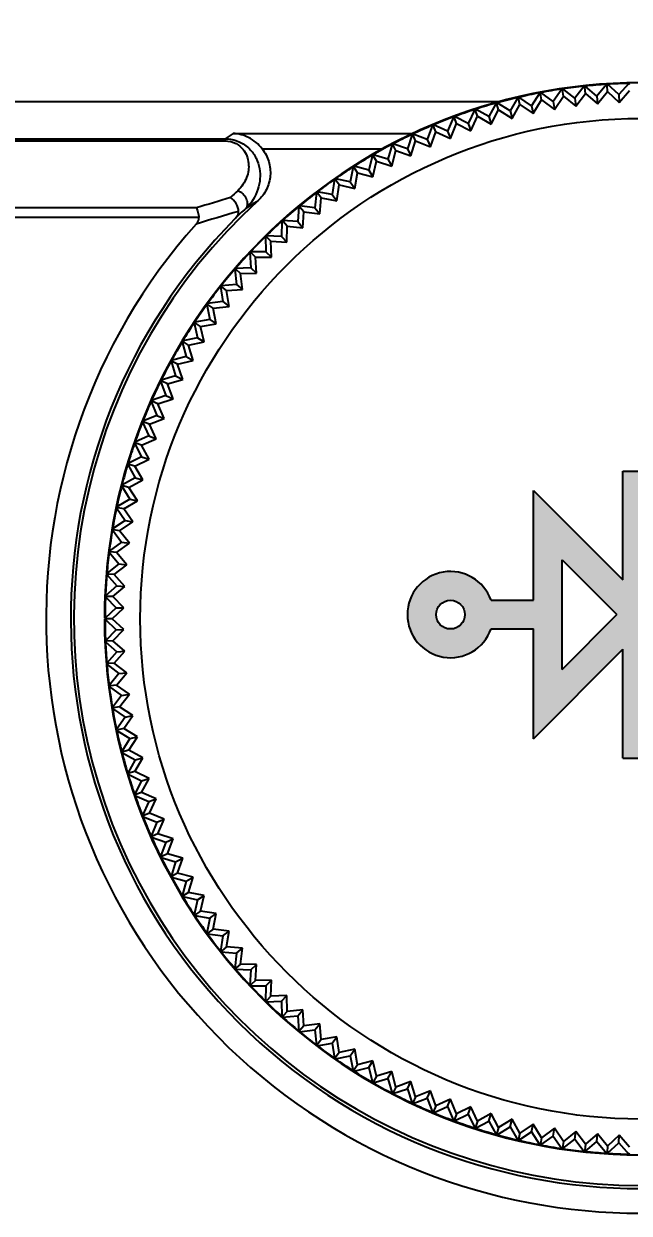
# Model space of a CAD drawing. Header units: millimetres. Extents: x 509 to 5579, y -1329 to 587.
# Drawn here: x 1499.63 to 1515.43, y -876.42 to -845.36 of the extents above; entities that cross this region are included whole.
import ezdxf

# ---------------------------------------------------------------- set-up
doc = ezdxf.new("R2010")
doc.units = ezdxf.units.MM
doc.header["$PDMODE"] = 3
doc.header["$PDSIZE"] = 1
doc.layers.get('0').update_dxf_attribs({"linetype": 'CONTINUOUS'})
doc.layers.get('Defpoints').update_dxf_attribs({"linetype": 'CONTINUOUS'})
doc.layers.add('Dim', color=1, linetype='CONTINUOUS')
doc.styles.add('OMI-1', font='arial.ttf', dxfattribs={"oblique": 1})
doc.dimstyles.new('1', dxfattribs={"dimtxt": 4, "dimasz": 2.5, "dimexe": 0.8, "dimexo": 0.3, "dimgap": 0.5, "dimtad": 1, "dimtoh": 1, "dimdec": 1, "dimzin": 0, "dimdsep": 46, "dimtxsty": 'OMI-1', "dimcen": 0, "dimclrd": 256, "dimclre": 256, "dimclrt": 256, "dimadec": 0, "dimazin": 0, "dimtfac": 0.8, "dimtdec": 1, "dimtix": 1, "dimtmove": 0, "dimatfit": 3, "dimfxl": 1, "dimtolj": 1, "dimtzin": 0, "dimarcsym": 0})

# ---------------------------------------------------------------- blocks, each defined once
blk = doc.blocks.new('*D4310')
at = {"layer": 'Defpoints', "color": 0}
for p in [(1380.832, -833.638), (1380.832, -859.34), (1564.832, -859.34)]:
    blk.add_point(p, dxfattribs=at)
at = {"layer": 'Dim', "lineweight": -2}
for p, q in [((1380.832, -859.04), (1380.832, -832.838)), ((1564.832, -859.04), (1564.832, -832.838)), ((1562.332, -833.638), (1383.332, -833.638))]:
    blk.add_line(p, q, dxfattribs=at)
at = {"layer": 'Dim'}
for points in [[(1383.332, -833.221), (1383.332, -834.055), (1380.832, -833.638)], [(1562.332, -834.055), (1562.332, -833.221), (1564.832, -833.638)]]:
    blk.add_solid(points, dxfattribs=at)
at = {"layer": 'Dim', "insert": (1472.832, -831.096), "char_height": 4, "attachment_point": 5, "style": 'OMI-1'}
blk.add_mtext('\\A1;184.0', dxfattribs=at)
blk = doc.blocks.new('*D4329')
at = {"layer": 'Defpoints', "color": 0}
for p in [(1570.832, -824.796), (1374.832, -857.901), (1570.832, -857.901)]:
    blk.add_point(p, dxfattribs=at)
at = {"layer": 'Dim', "lineweight": -2}
for p, q in [((1374.832, -857.601), (1374.832, -823.996)), ((1570.832, -857.601), (1570.832, -823.996)), ((1377.332, -824.796), (1568.332, -824.796))]:
    blk.add_line(p, q, dxfattribs=at)
at = {"layer": 'Dim'}
for points in [[(1377.332, -824.379), (1377.332, -825.213), (1374.832, -824.796)], [(1568.332, -825.213), (1568.332, -824.379), (1570.832, -824.796)]]:
    blk.add_solid(points, dxfattribs=at)
at = {"layer": 'Dim', "insert": (1472.832, -822.254), "char_height": 4, "attachment_point": 5, "style": 'OMI-1'}
blk.add_mtext('\\A1;196.0', dxfattribs=at)

msp = doc.modelspace()

# ---------------------------------------------------------------- hatches: boundary and pattern name
h = msp.add_hatch(color=256)
h.dxf.hatch_style = 1
h.paths.add_polyline_path([(1517.543, -858.36), (1516.016, -859.887), (1516.016, -857.042), (1515.266, -857.042), (1515.266, -859.887), (1512.932, -857.552), (1512.932, -860.417), (1511.827, -860.417, 5.828427), (1511.827, -861.167), (1512.932, -861.167), (1512.932, -864.032), (1515.266, -861.697), (1515.266, -864.542), (1516.016, -864.542), (1516.016, -861.167), (1518.706, -861.167, 5.828427), (1518.706, -860.417), (1516.547, -860.417), (1518.073, -858.89, 5.828427), (1517.543, -858.36)], is_closed=False)
h.paths.add_polyline_path([(1518.933, -857.875, 1), (1518.183, -857.875, 1), (1518.933, -857.875, 1)], is_closed=False, flags=16)
h.paths.add_polyline_path([(1520.141, -860.792, 1), (1519.391, -860.792, 1), (1520.141, -860.792, 1)], is_closed=False, flags=16)
h.paths.add_polyline_path([(1515.111, -860.792), (1513.682, -862.222), (1513.682, -859.363), (1515.111, -860.792)], is_closed=False, flags=16)
h.paths.add_polyline_path([(1511.141, -860.792, 1), (1510.391, -860.792, 1), (1511.141, -860.792, 1)], is_closed=False, flags=16)

# ---------------------------------------------------------------- linework, layer by layer
at = {"linetype": 'Continuous'}
for p, q in [((1513.676, -847.067), (1513.447, -847.393)), ((1513.676, -847.067), (1513.693, -847.096)), ((1513.693, -847.096), (1513.702, -847.063)), ((1514.015, -847.309), (1513.702, -847.063)), ((1514.257, -846.993), (1514.015, -847.309)), ((1514.257, -846.993), (1514.273, -847.022)), ((1514.273, -847.022), (1514.283, -846.99)), ((1514.29, -847.179), (1514.273, -847.022)), ((1514.586, -847.249), (1514.283, -846.99)), ((1514.841, -846.944), (1514.586, -847.249)), ((1514.841, -846.944), (1514.856, -846.974)), ((1514.856, -846.974), (1514.867, -846.942)), ((1514.866, -847.131), (1514.856, -846.974)), ((1515.158, -847.213), (1514.867, -846.942)), ((1515.426, -846.919), (1515.158, -847.213)), ((1515.426, -846.919), (1515.44, -846.949)), ((1512.525, -847.288), (1512.325, -847.632)), ((1512.525, -847.288), (1512.545, -847.315)), ((1512.545, -847.315), (1512.551, -847.282)), ((1512.581, -847.468), (1512.545, -847.315)), ((1512.884, -847.501), (1512.551, -847.282)), ((1513.098, -847.165), (1512.884, -847.501)), ((1512.927, -847.702), (1513.147, -847.348)), ((1513.098, -847.165), (1513.117, -847.193)), ((1513.117, -847.193), (1513.124, -847.16)), ((1513.147, -847.348), (1513.117, -847.193)), ((1513.447, -847.393), (1513.124, -847.16)), ((1513.147, -847.348), (1513.482, -847.597)), ((1513.482, -847.597), (1513.717, -847.252)), ((1513.717, -847.252), (1513.693, -847.096)), ((1513.717, -847.252), (1514.041, -847.514)), ((1514.015, -847.309), (1514.041, -847.514)), ((1514.041, -847.514), (1514.29, -847.179)), ((1514.29, -847.179), (1514.603, -847.455)), ((1514.586, -847.249), (1514.603, -847.455)), ((1514.603, -847.455), (1514.866, -847.131)), ((1514.866, -847.131), (1515.167, -847.419)), ((1515.158, -847.213), (1515.167, -847.419)), ((1515.167, -847.419), (1515.443, -847.107)), ((1512.038, -847.401), (1407.432, -847.401)), ((1512.038, -847.401), (1408.532, -847.401)), ((1511.398, -847.604), (1511.227, -847.963)), ((1511.398, -847.604), (1511.42, -847.629)), ((1511.42, -847.629), (1511.423, -847.596)), ((1511.468, -847.779), (1511.42, -847.629)), ((1511.772, -847.786), (1511.423, -847.596)), ((1511.958, -847.434), (1511.772, -847.786)), ((1511.832, -847.984), (1512.022, -847.612)), ((1511.958, -847.434), (1511.979, -847.46)), ((1511.979, -847.46), (1511.984, -847.427)), ((1512.022, -847.612), (1511.979, -847.46)), ((1512.325, -847.632), (1511.984, -847.427)), ((1512.022, -847.612), (1512.376, -847.832)), ((1512.325, -847.632), (1512.376, -847.832)), ((1512.376, -847.832), (1512.581, -847.468)), ((1512.581, -847.468), (1512.927, -847.702)), ((1512.884, -847.501), (1512.927, -847.702)), ((1513.447, -847.393), (1513.482, -847.597)), ((1510.845, -847.797), (1510.689, -848.163)), ((1510.765, -848.355), (1510.923, -847.969)), ((1510.845, -847.797), (1510.868, -847.821)), ((1510.868, -847.821), (1510.869, -847.788)), ((1510.923, -847.969), (1510.868, -847.821)), ((1511.227, -847.963), (1510.869, -847.788)), ((1510.923, -847.969), (1511.294, -848.158)), ((1511.227, -847.963), (1511.294, -848.158)), ((1511.294, -848.158), (1511.468, -847.779)), ((1511.468, -847.779), (1511.832, -847.984)), ((1511.772, -847.786), (1511.832, -847.984)), ((1505.096, -848.228), (1509.787, -848.228)), ((1509.765, -848.252), (1509.641, -848.63)), ((1509.765, -848.252), (1509.79, -848.274)), ((1509.79, -848.274), (1509.789, -848.241)), ((1510.16, -848.386), (1509.789, -848.241)), ((1509.857, -848.417), (1509.79, -848.274)), ((1510.3, -848.013), (1510.16, -848.386)), ((1510.244, -848.574), (1510.385, -848.182)), ((1510.3, -848.013), (1510.324, -848.036)), ((1510.324, -848.036), (1510.324, -848.003)), ((1510.689, -848.163), (1510.324, -848.003)), ((1510.385, -848.182), (1510.324, -848.036)), ((1510.385, -848.182), (1510.765, -848.355)), ((1510.689, -848.163), (1510.765, -848.355)), ((1509.241, -848.513), (1509.132, -848.896)), ((1509.241, -848.513), (1509.267, -848.534)), ((1509.267, -848.534), (1509.264, -848.501)), ((1509.641, -848.63), (1509.264, -848.501)), ((1509.34, -848.674), (1509.267, -848.534)), ((1509.732, -848.815), (1509.857, -848.417)), ((1509.857, -848.417), (1510.244, -848.574)), ((1510.16, -848.386), (1510.244, -848.574)), ((1505.85, -848.628), (1509.005, -848.628)), ((1508.728, -848.796), (1508.635, -849.183)), ((1508.728, -848.796), (1508.754, -848.816)), ((1509.132, -848.896), (1508.751, -848.782)), ((1508.754, -848.816), (1508.751, -848.782)), ((1508.833, -848.952), (1508.754, -848.816)), ((1509.132, -848.896), (1509.231, -849.077)), ((1509.231, -849.077), (1509.34, -848.674)), ((1509.34, -848.674), (1509.732, -848.815)), ((1509.641, -848.63), (1509.732, -848.815)), ((1508.227, -849.1), (1508.151, -849.49)), ((1508.227, -849.1), (1508.254, -849.118)), ((1508.635, -849.183), (1508.249, -849.085)), ((1508.254, -849.118), (1508.249, -849.085)), ((1508.339, -849.252), (1508.254, -849.118)), ((1508.635, -849.183), (1508.742, -849.359)), ((1508.742, -849.359), (1508.833, -848.952)), ((1508.833, -848.952), (1509.231, -849.077)), ((1508.151, -849.49), (1507.761, -849.409)), ((1508.151, -849.49), (1508.265, -849.662)), ((1508.265, -849.662), (1508.339, -849.252)), ((1508.339, -849.252), (1508.742, -849.359)), ((1507.858, -849.572), (1508.265, -849.662)), ((1508.265, -872.14), (1507.858, -872.231)), ((1508.151, -872.312), (1508.265, -872.14)), ((1508.339, -872.551), (1508.265, -872.14)), ((1507.761, -872.393), (1508.151, -872.312)), ((1508.151, -872.312), (1508.227, -872.703)), ((1508.742, -872.443), (1508.339, -872.551)), ((1508.635, -872.62), (1508.742, -872.443)), ((1508.833, -872.85), (1508.742, -872.443)), ((1508.254, -872.684), (1508.227, -872.703)), ((1508.249, -872.717), (1508.635, -872.62)), ((1508.249, -872.717), (1508.254, -872.684)), ((1508.339, -872.551), (1508.254, -872.684)), ((1508.635, -872.62), (1508.728, -873.007)), ((1508.833, -872.85), (1508.754, -872.987)), ((1509.231, -872.726), (1508.833, -872.85)), ((1509.132, -872.907), (1509.231, -872.726)), ((1509.34, -873.129), (1509.231, -872.726)), ((1508.754, -872.987), (1508.728, -873.007)), ((1508.751, -873.02), (1509.132, -872.907)), ((1508.751, -873.02), (1508.754, -872.987)), ((1509.132, -872.907), (1509.241, -873.29)), ((1509.34, -873.129), (1509.267, -873.269)), ((1509.732, -872.988), (1509.34, -873.129)), ((1509.641, -873.173), (1509.732, -872.988)), ((1509.857, -873.386), (1509.732, -872.988)), ((1509.267, -873.269), (1509.241, -873.29)), ((1509.264, -873.302), (1509.641, -873.173)), ((1509.264, -873.302), (1509.267, -873.269)), ((1509.641, -873.173), (1509.765, -873.551)), ((1509.789, -873.562), (1510.16, -873.417)), ((1509.857, -873.386), (1509.79, -873.528)), ((1510.244, -873.228), (1509.857, -873.386)), ((1510.16, -873.417), (1510.244, -873.228)), ((1510.16, -873.417), (1510.3, -873.789)), ((1510.385, -873.621), (1510.244, -873.228)), ((1510.765, -873.447), (1510.385, -873.621)), ((1510.689, -873.639), (1510.765, -873.447)), ((1510.923, -873.833), (1510.765, -873.447)), ((1509.79, -873.528), (1509.765, -873.551)), ((1509.789, -873.562), (1509.79, -873.528)), ((1510.324, -873.766), (1510.3, -873.789)), ((1510.385, -873.621), (1510.324, -873.766)), ((1510.324, -873.8), (1510.689, -873.639)), ((1510.324, -873.8), (1510.324, -873.766)), ((1510.689, -873.639), (1510.845, -874.006)), ((1511.294, -873.644), (1510.923, -873.833)), ((1511.227, -873.839), (1511.294, -873.644)), ((1511.468, -874.023), (1511.294, -873.644)), ((1510.868, -873.981), (1510.845, -874.006)), ((1510.923, -873.833), (1510.868, -873.981)), ((1510.869, -874.015), (1510.868, -873.981)), ((1510.869, -874.015), (1511.227, -873.839)), ((1511.227, -873.839), (1511.398, -874.199)), ((1511.468, -874.023), (1511.42, -874.174)), ((1511.423, -874.207), (1511.772, -874.017)), ((1511.832, -873.819), (1511.468, -874.023)), ((1511.772, -874.017), (1511.832, -873.819)), ((1511.772, -874.017), (1511.958, -874.369)), ((1512.022, -874.19), (1511.832, -873.819)), ((1512.376, -873.971), (1512.022, -874.19)), ((1512.325, -874.171), (1512.376, -873.971)), ((1512.581, -874.334), (1512.376, -873.971)), ((1511.42, -874.174), (1511.398, -874.199)), ((1511.423, -874.207), (1511.42, -874.174)), ((1511.979, -874.343), (1511.958, -874.369)), ((1512.022, -874.19), (1511.979, -874.343)), ((1511.984, -874.376), (1511.979, -874.343)), ((1511.984, -874.376), (1512.325, -874.171)), ((1512.325, -874.171), (1512.525, -874.515)), ((1512.581, -874.334), (1512.545, -874.488)), ((1512.551, -874.521), (1512.884, -874.302)), ((1512.927, -874.1), (1512.581, -874.334)), ((1512.884, -874.302), (1512.927, -874.1)), ((1512.884, -874.302), (1513.098, -874.637)), ((1513.147, -874.454), (1512.927, -874.1)), ((1513.482, -874.206), (1513.147, -874.454)), ((1513.447, -874.409), (1513.482, -874.206)), ((1513.717, -874.551), (1513.482, -874.206)), ((1514.041, -874.289), (1513.717, -874.551)), ((1514.015, -874.493), (1514.041, -874.289)), ((1514.29, -874.623), (1514.041, -874.289)), ((1514.603, -874.348), (1514.29, -874.623)), ((1514.586, -874.553), (1514.603, -874.348)), ((1514.866, -874.671), (1514.603, -874.348)), ((1515.167, -874.383), (1514.866, -874.671)), ((1515.158, -874.589), (1515.167, -874.383)), ((1515.443, -874.696), (1515.167, -874.383)), ((1512.545, -874.488), (1512.525, -874.515)), ((1512.551, -874.521), (1512.545, -874.488)), ((1513.117, -874.609), (1513.098, -874.637)), ((1513.147, -874.454), (1513.117, -874.609)), ((1513.124, -874.642), (1513.117, -874.609)), ((1513.124, -874.642), (1513.447, -874.409)), ((1513.447, -874.409), (1513.676, -874.735)), ((1513.693, -874.707), (1513.676, -874.735)), ((1513.717, -874.551), (1513.693, -874.707)), ((1513.702, -874.739), (1513.693, -874.707)), ((1513.702, -874.739), (1514.015, -874.493)), ((1514.015, -874.493), (1514.257, -874.809)), ((1514.29, -874.623), (1514.273, -874.78)), ((1514.283, -874.812), (1514.586, -874.553)), ((1514.586, -874.553), (1514.841, -874.859)), ((1514.866, -874.671), (1514.856, -874.829)), ((1514.867, -874.861), (1515.158, -874.589)), ((1515.158, -874.589), (1515.426, -874.884)), ((1514.273, -874.78), (1514.257, -874.809)), ((1514.283, -874.812), (1514.273, -874.78)), ((1514.856, -874.829), (1514.841, -874.859)), ((1514.867, -874.861), (1514.856, -874.829)), ((1515.44, -874.854), (1515.426, -874.884))]:
    msp.add_line(p, q, dxfattribs=at)
at = {"color": 7, "linetype": 'Continuous'}
for p, q in [((1408.854, -848.366), (1504.88, -848.366)), ((1408.856, -848.42), (1504.88, -848.42)), ((1504.88, -848.366), (1504.88, -848.42)), ((1507.739, -849.424), (1507.679, -849.818)), ((1507.739, -849.424), (1507.768, -849.442)), ((1507.768, -849.442), (1507.761, -849.409)), ((1507.858, -849.572), (1507.768, -849.442)), ((1507.266, -849.769), (1507.222, -850.165)), ((1507.266, -849.769), (1507.295, -849.785)), ((1507.679, -849.818), (1507.287, -849.753)), ((1507.295, -849.785), (1507.287, -849.753)), ((1507.39, -849.911), (1507.295, -849.785)), ((1507.679, -849.818), (1507.801, -849.985)), ((1507.801, -849.985), (1507.858, -849.572)), ((1504.136, -850.172), (1478.17, -850.172)), ((1506.807, -850.133), (1506.78, -850.53)), ((1506.807, -850.133), (1506.837, -850.149)), ((1507.222, -850.165), (1506.827, -850.116)), ((1506.837, -850.149), (1506.827, -850.116)), ((1506.937, -850.27), (1506.837, -850.149)), ((1507.222, -850.165), (1507.351, -850.326)), ((1507.351, -850.326), (1507.39, -849.911)), ((1507.39, -849.911), (1507.801, -849.985)), ((1504.198, -850.418), (1478.17, -850.418)), ((1506.915, -850.687), (1506.937, -850.27)), ((1506.937, -850.27), (1507.351, -850.326)), ((1506.364, -850.516), (1506.354, -850.914)), ((1506.364, -850.516), (1506.394, -850.53)), ((1506.78, -850.53), (1506.383, -850.499)), ((1506.394, -850.53), (1506.383, -850.499)), ((1506.5, -850.648), (1506.394, -850.53)), ((1506.495, -851.065), (1506.5, -850.648)), ((1506.5, -850.648), (1506.915, -850.687)), ((1506.78, -850.53), (1506.915, -850.687)), ((1505.937, -850.918), (1505.944, -851.316)), ((1505.937, -850.918), (1505.968, -850.931)), ((1506.354, -850.914), (1505.956, -850.899)), ((1505.968, -850.931), (1505.956, -850.899)), ((1506.079, -851.043), (1505.968, -850.931)), ((1506.091, -851.46), (1506.079, -851.043)), ((1506.079, -851.043), (1506.495, -851.065)), ((1506.354, -850.914), (1506.495, -851.065)), ((1505.528, -851.337), (1505.551, -851.734)), ((1505.528, -851.337), (1505.559, -851.348)), ((1505.944, -851.316), (1505.546, -851.318)), ((1505.559, -851.348), (1505.546, -851.318)), ((1505.674, -851.456), (1505.559, -851.348)), ((1505.944, -851.316), (1506.091, -851.46)), ((1505.704, -851.872), (1505.674, -851.456)), ((1505.674, -851.456), (1506.091, -851.46)), ((1505.136, -851.773), (1505.176, -852.169)), ((1505.136, -851.773), (1505.168, -851.783)), ((1505.551, -851.734), (1505.153, -851.752)), ((1505.168, -851.783), (1505.153, -851.752)), ((1505.288, -851.886), (1505.168, -851.783)), ((1505.288, -851.886), (1505.704, -851.872)), ((1505.335, -852.3), (1505.288, -851.886)), ((1505.551, -851.734), (1505.704, -851.872)), ((1504.763, -852.224), (1504.82, -852.618)), ((1504.763, -852.224), (1504.795, -852.233)), ((1505.176, -852.169), (1504.78, -852.204)), ((1504.795, -852.233), (1504.78, -852.204)), ((1504.919, -852.331), (1504.795, -852.233)), ((1504.919, -852.331), (1505.335, -852.3)), ((1504.984, -852.743), (1504.919, -852.331)), ((1505.176, -852.169), (1505.335, -852.3)), ((1504.82, -852.618), (1504.425, -852.67)), ((1504.82, -852.618), (1504.984, -852.743)), ((1504.409, -852.691), (1504.442, -852.699)), ((1504.409, -852.691), (1504.482, -853.082)), ((1504.442, -852.699), (1504.425, -852.67)), ((1504.57, -852.791), (1504.442, -852.699)), ((1504.57, -852.791), (1504.984, -852.743)), ((1504.652, -853.2), (1504.57, -852.791)), ((1504.076, -853.173), (1504.108, -853.179)), ((1504.076, -853.173), (1504.165, -853.56)), ((1504.482, -853.082), (1504.09, -853.151)), ((1504.108, -853.179), (1504.09, -853.151)), ((1504.24, -853.266), (1504.108, -853.179)), ((1504.24, -853.266), (1504.652, -853.2)), ((1504.339, -853.671), (1504.24, -853.266)), ((1504.482, -853.082), (1504.652, -853.2)), ((1504.165, -853.56), (1503.776, -853.645)), ((1504.165, -853.56), (1504.339, -853.671)), ((1503.762, -853.667), (1503.795, -853.672)), ((1503.762, -853.667), (1503.868, -854.051)), ((1503.795, -853.672), (1503.776, -853.645)), ((1503.93, -853.754), (1503.795, -853.672)), ((1503.93, -853.754), (1504.339, -853.671)), ((1504.046, -854.154), (1503.93, -853.754)), ((1503.47, -854.175), (1503.503, -854.178)), ((1503.47, -854.175), (1503.591, -854.554)), ((1503.868, -854.051), (1503.482, -854.152)), ((1503.503, -854.178), (1503.482, -854.152)), ((1503.641, -854.254), (1503.503, -854.178)), ((1503.641, -854.254), (1504.046, -854.154)), ((1503.868, -854.051), (1504.046, -854.154)), ((1503.774, -854.65), (1503.641, -854.254)), ((1503.199, -854.694), (1503.232, -854.696)), ((1503.199, -854.694), (1503.336, -855.068)), ((1503.591, -854.554), (1503.211, -854.671)), ((1503.232, -854.696), (1503.211, -854.671)), ((1503.374, -854.766), (1503.232, -854.696)), ((1503.374, -854.766), (1503.774, -854.65)), ((1503.523, -855.156), (1503.374, -854.766)), ((1503.591, -854.554), (1503.774, -854.65)), ((1503.336, -855.068), (1502.961, -855.201)), ((1503.336, -855.068), (1503.523, -855.156)), ((1502.95, -855.225), (1502.983, -855.225)), ((1502.95, -855.225), (1503.103, -855.592)), ((1502.983, -855.225), (1502.961, -855.201)), ((1503.128, -855.289), (1502.983, -855.225)), ((1503.128, -855.289), (1503.523, -855.156)), ((1503.293, -855.672), (1503.128, -855.289)), ((1502.723, -855.765), (1502.757, -855.764)), ((1502.723, -855.765), (1502.891, -856.126)), ((1503.103, -855.592), (1502.733, -855.74)), ((1502.757, -855.764), (1502.733, -855.74)), ((1502.904, -855.822), (1502.757, -855.764)), ((1502.904, -855.822), (1503.293, -855.672)), ((1503.103, -855.592), (1503.293, -855.672)), ((1503.085, -856.198), (1502.904, -855.822)), ((1502.52, -856.314), (1502.553, -856.312)), ((1502.52, -856.314), (1502.703, -856.668)), ((1502.891, -856.126), (1502.528, -856.289)), ((1502.553, -856.312), (1502.528, -856.289)), ((1502.702, -856.364), (1502.553, -856.312)), ((1502.702, -856.364), (1503.085, -856.198)), ((1502.899, -856.732), (1502.702, -856.364)), ((1502.891, -856.126), (1503.085, -856.198)), ((1502.703, -856.668), (1502.347, -856.846)), ((1502.703, -856.668), (1502.899, -856.732)), ((1502.339, -856.872), (1502.372, -856.868)), ((1502.339, -856.872), (1502.537, -857.217)), ((1502.372, -856.868), (1502.347, -856.846)), ((1502.524, -856.913), (1502.372, -856.868)), ((1502.524, -856.913), (1502.899, -856.732)), ((1502.736, -857.273), (1502.524, -856.913)), ((1502.537, -857.217), (1502.189, -857.41)), ((1502.368, -857.47), (1502.736, -857.273)), ((1502.537, -857.217), (1502.736, -857.273)), ((1502.182, -857.436), (1502.215, -857.431)), ((1502.182, -857.436), (1502.394, -857.773)), ((1502.215, -857.431), (1502.189, -857.41)), ((1502.368, -857.47), (1502.215, -857.431)), ((1502.595, -857.82), (1502.368, -857.47)), ((1502.394, -857.773), (1502.054, -857.98)), ((1502.236, -858.033), (1502.595, -857.82)), ((1502.394, -857.773), (1502.595, -857.82)), ((1502.049, -858.006), (1502.082, -858)), ((1502.049, -858.006), (1502.275, -858.334)), ((1502.082, -858), (1502.054, -857.98)), ((1502.236, -858.033), (1502.082, -858)), ((1502.477, -858.373), (1502.236, -858.033)), ((1502.275, -858.334), (1501.944, -858.556)), ((1501.972, -858.574), (1501.944, -858.556)), ((1502.128, -858.6), (1502.477, -858.373)), ((1502.275, -858.334), (1502.477, -858.373)), ((1501.94, -858.582), (1501.972, -858.574)), ((1501.94, -858.582), (1502.179, -858.9)), ((1502.128, -858.6), (1501.972, -858.574)), ((1502.383, -858.93), (1502.128, -858.6)), ((1501.855, -859.161), (1501.887, -859.152)), ((1501.855, -859.161), (1502.107, -859.469)), ((1502.179, -858.9), (1501.858, -859.135)), ((1501.887, -859.152), (1501.858, -859.135)), ((1502.044, -859.172), (1501.887, -859.152)), ((1502.044, -859.172), (1502.383, -858.93)), ((1502.312, -859.491), (1502.044, -859.172)), ((1502.179, -858.9), (1502.383, -858.93)), ((1502.107, -859.469), (1501.796, -859.718)), ((1501.983, -859.747), (1502.312, -859.491)), ((1502.107, -859.469), (1502.312, -859.491)), ((1501.794, -859.744), (1501.826, -859.734)), ((1501.794, -859.744), (1502.059, -860.041)), ((1501.826, -859.734), (1501.796, -859.718)), ((1501.983, -859.747), (1501.826, -859.734)), ((1502.265, -860.054), (1501.983, -859.747)), ((1502.059, -860.041), (1501.759, -860.302)), ((1501.947, -860.323), (1502.265, -860.054)), ((1502.059, -860.041), (1502.265, -860.054)), ((1501.758, -860.329), (1501.789, -860.317)), ((1501.758, -860.329), (1502.035, -860.614)), ((1501.789, -860.317), (1501.759, -860.302)), ((1501.947, -860.323), (1501.789, -860.317)), ((1502.241, -860.619), (1501.947, -860.323)), ((1502.035, -860.614), (1501.746, -860.888)), ((1501.935, -860.901), (1502.241, -860.619)), ((1502.035, -860.614), (1502.241, -860.619)), ((1501.935, -860.901), (1501.732, -860.901)), ((1501.746, -860.915), (1502.035, -861.188)), ((1502.241, -861.184), (1501.935, -860.901)), ((1502.035, -861.188), (1501.758, -861.474)), ((1501.947, -861.479), (1502.241, -861.184)), ((1502.035, -861.188), (1502.241, -861.184)), ((1501.789, -861.486), (1501.758, -861.474)), ((1501.759, -861.5), (1501.789, -861.486)), ((1501.759, -861.5), (1502.059, -861.762)), ((1501.947, -861.479), (1501.789, -861.486)), ((1502.265, -861.749), (1501.947, -861.479)), ((1502.059, -861.762), (1501.794, -862.058)), ((1501.983, -862.056), (1502.265, -861.749)), ((1502.059, -861.762), (1502.265, -861.749)), ((1501.826, -862.069), (1501.794, -862.058)), ((1501.796, -862.085), (1501.826, -862.069)), ((1501.796, -862.085), (1502.107, -862.333)), ((1501.983, -862.056), (1501.826, -862.069)), ((1502.312, -862.312), (1501.983, -862.056)), ((1502.107, -862.333), (1501.855, -862.641)), ((1502.044, -862.631), (1502.312, -862.312)), ((1502.107, -862.333), (1502.312, -862.312)), ((1501.887, -862.65), (1501.855, -862.641)), ((1501.858, -862.667), (1501.887, -862.65)), ((1501.858, -862.667), (1502.179, -862.903)), ((1502.044, -862.631), (1501.887, -862.65)), ((1502.179, -862.903), (1501.94, -863.221)), ((1502.383, -862.872), (1502.044, -862.631)), ((1502.128, -863.202), (1502.383, -862.872)), ((1502.179, -862.903), (1502.383, -862.872)), ((1501.972, -863.229), (1501.94, -863.221)), ((1502.128, -863.202), (1501.972, -863.229)), ((1502.477, -863.43), (1502.128, -863.202)), ((1501.944, -863.247), (1501.972, -863.229)), ((1501.944, -863.247), (1502.275, -863.468)), ((1502.275, -863.468), (1502.049, -863.796)), ((1502.236, -863.77), (1502.477, -863.43)), ((1502.275, -863.468), (1502.477, -863.43)), ((1502.082, -863.803), (1502.049, -863.796)), ((1502.054, -863.822), (1502.082, -863.803)), ((1502.054, -863.822), (1502.394, -864.03)), ((1502.236, -863.77), (1502.082, -863.803)), ((1502.595, -863.983), (1502.236, -863.77)), ((1502.394, -864.03), (1502.182, -864.367)), ((1502.368, -864.333), (1502.595, -863.983)), ((1502.394, -864.03), (1502.595, -863.983)), ((1502.215, -864.372), (1502.182, -864.367)), ((1502.189, -864.392), (1502.215, -864.372)), ((1502.189, -864.392), (1502.537, -864.585)), ((1502.368, -864.333), (1502.215, -864.372)), ((1502.736, -864.53), (1502.368, -864.333)), ((1502.537, -864.585), (1502.339, -864.931)), ((1502.524, -864.889), (1502.736, -864.53)), ((1502.537, -864.585), (1502.736, -864.53)), ((1502.372, -864.935), (1502.339, -864.931)), ((1502.347, -864.956), (1502.372, -864.935)), ((1502.347, -864.956), (1502.703, -865.135)), ((1502.524, -864.889), (1502.372, -864.935)), ((1502.899, -865.071), (1502.524, -864.889)), ((1502.702, -865.439), (1502.899, -865.071)), ((1502.703, -865.135), (1502.899, -865.071)), ((1502.703, -865.135), (1502.52, -865.488)), ((1502.553, -865.491), (1502.52, -865.488)), ((1502.528, -865.513), (1502.553, -865.491)), ((1502.528, -865.513), (1502.891, -865.677)), ((1502.702, -865.439), (1502.553, -865.491)), ((1503.085, -865.605), (1502.702, -865.439)), ((1502.891, -865.677), (1502.723, -866.038)), ((1502.891, -865.677), (1503.085, -865.605)), ((1502.904, -865.98), (1503.085, -865.605)), ((1502.904, -865.98), (1502.757, -866.039)), ((1503.293, -866.13), (1502.904, -865.98)), ((1502.757, -866.039), (1502.723, -866.038)), ((1502.733, -866.062), (1502.757, -866.039)), ((1502.733, -866.062), (1503.103, -866.21)), ((1503.103, -866.21), (1502.95, -866.578)), ((1503.103, -866.21), (1503.293, -866.13)), ((1503.128, -866.513), (1503.293, -866.13)), ((1502.983, -866.577), (1502.95, -866.578)), ((1502.961, -866.602), (1502.983, -866.577)), ((1502.961, -866.602), (1503.336, -866.734)), ((1503.128, -866.513), (1502.983, -866.577)), ((1503.523, -866.647), (1503.128, -866.513)), ((1503.336, -866.734), (1503.199, -867.108)), ((1503.336, -866.734), (1503.523, -866.647)), ((1503.374, -867.036), (1503.523, -866.647)), ((1503.232, -867.106), (1503.199, -867.108)), ((1503.211, -867.132), (1503.232, -867.106)), ((1503.211, -867.132), (1503.591, -867.248)), ((1503.374, -867.036), (1503.232, -867.106)), ((1503.774, -867.153), (1503.374, -867.036)), ((1503.591, -867.248), (1503.47, -867.628)), ((1503.591, -867.248), (1503.774, -867.153)), ((1503.641, -867.548), (1503.774, -867.153)), ((1503.641, -867.548), (1503.503, -867.624)), ((1504.046, -867.648), (1503.641, -867.548)), ((1503.503, -867.624), (1503.47, -867.628)), ((1503.482, -867.651), (1503.503, -867.624)), ((1503.482, -867.651), (1503.868, -867.751)), ((1503.868, -867.751), (1503.762, -868.135)), ((1503.868, -867.751), (1504.046, -867.648)), ((1503.93, -868.049), (1504.046, -867.648)), ((1503.795, -868.13), (1503.762, -868.135)), ((1503.776, -868.158), (1503.795, -868.13)), ((1503.776, -868.158), (1504.165, -868.242)), ((1503.93, -868.049), (1503.795, -868.13)), ((1504.339, -868.132), (1503.93, -868.049)), ((1504.165, -868.242), (1504.339, -868.132)), ((1504.24, -868.537), (1504.339, -868.132)), ((1504.165, -868.242), (1504.076, -868.63)), ((1504.108, -868.624), (1504.076, -868.63)), ((1504.09, -868.652), (1504.108, -868.624)), ((1504.09, -868.652), (1504.482, -868.72)), ((1504.24, -868.537), (1504.108, -868.624)), ((1504.652, -868.602), (1504.24, -868.537)), ((1504.482, -868.72), (1504.409, -869.111)), ((1504.482, -868.72), (1504.652, -868.602)), ((1504.57, -869.011), (1504.652, -868.602)), ((1504.442, -869.104), (1504.409, -869.111)), ((1504.425, -869.133), (1504.442, -869.104)), ((1504.57, -869.011), (1504.442, -869.104)), ((1504.984, -869.06), (1504.57, -869.011)), ((1504.82, -869.184), (1504.984, -869.06)), ((1504.919, -869.471), (1504.984, -869.06)), ((1504.425, -869.133), (1504.82, -869.184)), ((1504.82, -869.184), (1504.763, -869.578)), ((1504.795, -869.57), (1504.763, -869.578)), ((1504.78, -869.599), (1504.795, -869.57)), ((1504.78, -869.599), (1505.176, -869.634)), ((1504.919, -869.471), (1504.795, -869.57)), ((1505.335, -869.502), (1504.919, -869.471)), ((1505.176, -869.634), (1505.136, -870.03)), ((1505.176, -869.634), (1505.335, -869.502)), ((1505.288, -869.917), (1505.335, -869.502)), ((1505.168, -870.02), (1505.136, -870.03)), ((1505.153, -870.05), (1505.168, -870.02)), ((1505.153, -870.05), (1505.551, -870.068)), ((1505.288, -869.917), (1505.168, -870.02)), ((1505.704, -869.93), (1505.288, -869.917)), ((1505.551, -870.068), (1505.704, -869.93)), ((1505.674, -870.346), (1505.704, -869.93)), ((1505.551, -870.068), (1505.528, -870.466)), ((1505.674, -870.346), (1505.559, -870.454)), ((1506.091, -870.342), (1505.674, -870.346)), ((1505.944, -870.487), (1506.091, -870.342)), ((1506.079, -870.759), (1506.091, -870.342)), ((1505.559, -870.454), (1505.528, -870.466)), ((1505.546, -870.485), (1505.559, -870.454)), ((1505.546, -870.485), (1505.944, -870.487)), ((1505.944, -870.487), (1505.937, -870.885)), ((1505.968, -870.872), (1505.937, -870.885)), ((1505.956, -870.903), (1505.968, -870.872)), ((1505.956, -870.903), (1506.354, -870.888)), ((1506.079, -870.759), (1505.968, -870.872)), ((1506.495, -870.738), (1506.079, -870.759)), ((1506.354, -870.888), (1506.495, -870.738)), ((1506.354, -870.888), (1506.364, -871.286)), ((1506.5, -871.155), (1506.495, -870.738)), ((1506.394, -871.272), (1506.364, -871.286)), ((1506.383, -871.304), (1506.78, -871.272)), ((1506.383, -871.304), (1506.394, -871.272)), ((1506.5, -871.155), (1506.394, -871.272)), ((1506.915, -871.116), (1506.5, -871.155)), ((1506.78, -871.272), (1506.915, -871.116)), ((1506.78, -871.272), (1506.807, -871.669)), ((1506.937, -871.532), (1506.915, -871.116)), ((1506.937, -871.532), (1506.837, -871.654)), ((1507.351, -871.476), (1506.937, -871.532)), ((1507.222, -871.638), (1507.351, -871.476)), ((1507.39, -871.891), (1507.351, -871.476)), ((1506.837, -871.654), (1506.807, -871.669)), ((1506.827, -871.686), (1507.222, -871.638)), ((1506.827, -871.686), (1506.837, -871.654)), ((1507.222, -871.638), (1507.266, -872.034)), ((1507.39, -871.891), (1507.295, -872.017)), ((1507.801, -871.818), (1507.39, -871.891)), ((1507.679, -871.985), (1507.801, -871.818)), ((1507.858, -872.231), (1507.801, -871.818)), ((1507.295, -872.017), (1507.266, -872.034)), ((1507.287, -872.05), (1507.679, -871.985)), ((1507.287, -872.05), (1507.295, -872.017)), ((1507.679, -871.985), (1507.739, -872.378)), ((1507.858, -872.231), (1507.768, -872.361)), ((1507.768, -872.361), (1507.739, -872.378)), ((1507.761, -872.393), (1507.768, -872.361))]:
    msp.add_line(p, q, dxfattribs=at)
for p, q in [((1515.266, -857.042, -16.65), (1516.016, -857.042, -16.65)), ((1515.266, -859.887, -16.65), (1515.266, -857.042, -16.65)), ((1512.932, -860.417, -16.65), (1512.932, -857.552, -16.65)), ((1512.932, -857.552, -16.65), (1515.266, -859.887, -16.65)), ((1513.682, -862.222, -16.65), (1513.682, -859.363, -16.65)), ((1513.682, -859.363, -16.65), (1515.111, -860.792, -16.65)), ((1511.827, -860.417, -16.65), (1512.932, -860.417, -16.65)), ((1513.682, -862.222, -16.65), (1515.111, -860.792, -16.65)), ((1511.827, -861.167, -16.65), (1512.932, -861.167, -16.65)), ((1512.932, -864.032, -16.65), (1512.932, -861.167, -16.65)), ((1512.932, -864.032, -16.65), (1515.266, -861.697, -16.65)), ((1515.266, -864.542, -16.65), (1515.266, -861.697, -16.65)), ((1515.266, -864.542, -16.65), (1516.016, -864.542, -16.65))]:
    msp.add_line(p, q)
at = {"linetype": 'Continuous'}
msp.add_circle((1515.732, -860.901), 13.065, dxfattribs=at)
msp.add_circle((1510.766, -860.792, -16.65), 0.375)
for radius, start, end in [(14, 0.0556, 179.9444), (13.986, 98.4542, 100.7458), (13.986, 96.0542, 98.3458), (13.986, 93.6542, 95.9458), (13.986, 91.2542, 93.5458), (13.986, 103.2542, 105.5458), (13.986, 100.8542, 103.1458), (13.986, 108.0542, 110.3458), (13.986, 105.6542, 107.9458), (13.986, 110.4542, 112.7458), (13.986, 115.2542, 117.5458), (13.986, 112.8542, 115.1458), (13.986, 117.6542, 119.9458), (13.986, 120.0542, 122.3458), (13.986, 122.4542, 124.7458), (14.8, 132.4796, 47.5204), (14.879, 135.4068, 44.5932), (15.524, 138.4, 41.6001), (14, 180.0556, 359.9444), (13.986, 235.2542, 237.5458), (13.986, 237.6542, 239.9458), (13.986, 240.0542, 242.3458), (13.986, 242.4542, 244.7458), (13.986, 244.8542, 247.1458), (13.986, 247.2542, 249.5458), (13.986, 249.6542, 251.9458), (13.986, 252.0542, 254.3458), (13.986, 254.4542, 256.7458), (13.986, 256.8542, 259.1458), (13.986, 259.2542, 261.5458), (13.986, 261.6542, 263.9458), (13.986, 264.0542, 266.3458), (13.986, 266.4542, 268.7458)]:
    msp.add_arc((1515.732, -860.901), radius, start, end, dxfattribs=at)
at = {"color": 7, "linetype": 'Continuous'}
for centre, radius, start, end in [((1516.087, -865.728), 20.665, 122.1311, 122.8436), ((1515.732, -860.901), 13.986, 124.8542, 127.1458), ((1515.73, -861.032), 15.444, 132.9199, 133.898), ((1515.732, -860.901), 13.986, 127.2542, 129.5458), ((1519.316, -898.711), 50.858, 106.3236, 107.3668), ((1516.06, -866.785), 19.717, 121.569, 122.6525), ((1515.732, -860.901), 13.986, 129.6542, 131.9458), ((1519.221, -899.273), 50.966, 105.9279, 107.2316), ((1515.735, -861.283), 15.151, 132.9006, 134.3871), ((1515.732, -860.901), 13.986, 132.0542, 134.3458), ((1515.732, -860.901), 13.986, 134.4542, 136.7458), ((1515.732, -860.901), 13.986, 136.8542, 139.1458), ((1515.732, -860.901), 13.986, 139.2542, 141.5458), ((1515.732, -860.901), 13.986, 141.6542, 143.9458), ((1515.732, -860.901), 13.986, 144.0542, 146.3458), ((1515.732, -860.901), 13.986, 146.4542, 148.7458), ((1515.732, -860.901), 13.986, 148.8542, 151.1458), ((1515.732, -860.901), 13.986, 151.2542, 153.5458), ((1515.732, -860.901), 13.986, 153.6542, 155.9458), ((1515.732, -860.901), 13.986, 156.0542, 158.3458), ((1515.732, -860.901), 13.986, 158.4542, 160.7458), ((1515.732, -860.901), 13.986, 160.8542, 163.1458), ((1515.732, -860.901), 13.986, 163.2542, 165.5458), ((1515.732, -860.901), 13.986, 165.6542, 167.9458), ((1515.732, -860.901), 13.986, 168.0542, 170.3458), ((1515.732, -860.901), 13.986, 170.4542, 172.7458), ((1515.732, -860.901), 13.986, 172.8542, 175.1458), ((1515.732, -860.901), 13.986, 175.2542, 177.5458), ((1515.732, -860.901), 13.986, 177.6542, 179.9458), ((1515.732, -860.901), 13.986, 180.0542, 182.3458), ((1515.732, -860.901), 13.986, 182.4542, 184.7458), ((1515.732, -860.901), 13.986, 184.8542, 187.1458), ((1515.732, -860.901), 13.986, 187.2542, 189.5458), ((1515.732, -860.901), 13.986, 189.6542, 191.9458), ((1515.732, -860.901), 13.986, 192.0542, 194.3458), ((1515.732, -860.901), 13.986, 194.4542, 196.7458), ((1515.732, -860.901), 13.986, 196.8542, 199.1458), ((1515.732, -860.901), 13.986, 199.2542, 201.5458), ((1515.732, -860.901), 13.986, 201.6542, 203.9458), ((1515.732, -860.901), 13.986, 204.0542, 206.3458), ((1515.732, -860.901), 13.986, 206.4542, 208.7458), ((1515.732, -860.901), 13.986, 208.8542, 211.1458), ((1515.732, -860.901), 13.986, 211.2542, 213.5458), ((1515.732, -860.901), 13.986, 213.6542, 215.9458), ((1515.732, -860.901), 13.986, 216.0542, 218.3458), ((1515.732, -860.901), 13.986, 218.4542, 220.7458), ((1515.732, -860.901), 13.986, 220.8542, 223.1458), ((1515.732, -860.901), 13.986, 223.2542, 225.5458), ((1515.732, -860.901), 13.986, 225.6542, 227.9458), ((1515.732, -860.901), 13.986, 228.0542, 230.3458), ((1515.732, -860.901), 13.986, 230.4542, 232.7458), ((1515.732, -860.901), 13.986, 232.8542, 235.1458)]:
    msp.add_arc(centre, radius, start, end, dxfattribs=at)
msp.add_arc((1510.766, -860.792, -16.65), 1.125, 19.4712, 340.5288)
for points, knots in [([(1505.85, -848.628), (1505.755, -848.507), (1505.525, -848.312), (1505.234, -848.233), (1505.096, -848.228)], [0, 0, 0, 0, 0.527574, 1, 1, 1, 1]), ([(1504.88, -848.366), (1505.005, -848.366), (1505.244, -848.415), (1505.525, -848.611), (1505.702, -848.863), (1505.818, -849.224), (1505.779, -849.714), (1505.565, -850.049), (1505.421, -850.184)], [0, 0, 0, 0, 0.15471, 0.29208, 0.4149, 0.530211, 0.755732, 1, 1, 1, 1]), ([(1504.88, -848.42), (1504.98, -848.42), (1505.163, -848.464), (1505.404, -848.668), (1505.526, -849), (1505.466, -849.399), (1505.315, -849.628), (1505.213, -849.722)], [0, 0, 0, 0, 0.174734, 0.313333, 0.539613, 0.757458, 1, 1, 1, 1]), ([(1505.85, -848.628), (1505.927, -848.725), (1506.045, -848.952), (1506.084, -849.331), (1505.982, -849.698), (1505.829, -849.902), (1505.737, -849.986)], [0, 0, 0, 0, 0.249989, 0.499986, 0.750003, 1, 1, 1, 1]), ([(1505.421, -850.184), (1505.449, -850.156), (1505.483, -850.067), (1505.446, -849.926), (1505.354, -849.799), (1505.263, -849.74), (1505.213, -849.722)], [0, 0, 0, 0, 0.204243, 0.450947, 0.729125, 1, 1, 1, 1]), ([(1504.136, -850.172), (1504.151, -850.206), (1504.175, -850.288), (1504.192, -850.371), (1504.198, -850.418)], [0, 0, 0, 0, 0.4413, 1, 1, 1, 1]), ([(1505.235, -850.264), (1505.231, -850.191), (1505.179, -850.052), (1505.082, -849.94), (1505.022, -849.903)], [0, 0, 0, 0, 0.508419, 1, 1, 1, 1]), ([(1504.124, -850.595), (1504.156, -850.558), (1504.196, -850.501), (1504.201, -850.434), (1504.198, -850.418)], [0, 0, 0, 0, 0.748241, 1, 1, 1, 1]), ([(1505.137, -850.456), (1505.15, -850.442), (1505.198, -850.389), (1505.238, -850.317), (1505.235, -850.264)], [0, 0, 0, 0, 0.264214, 1, 1, 1, 1])]:
    msp.add_open_spline(points, degree=3, knots=knots, dxfattribs=at)

# ---------------------------------------------------------------- dimensions: what is measured, and where the dimension line sits
at = {"layer": 'Dim'}
for base, p1, p2, picture, middle in [((1570.832, -824.796), (1374.832, -857.901), (1570.832, -857.901), '*D4329', (1472.832, -822.254)), ((1380.832, -833.638), (1564.832, -859.34), (1380.832, -859.34), '*D4310', (1472.832, -831.096))]:
    dim = msp.add_linear_dim(base=base, p1=p1, p2=p2, dimstyle='1', dxfattribs=at)
    dim.commit()
    dim.dimension.update_dxf_attribs({"geometry": picture, "text_midpoint": middle})

doc.saveas('drawing.dxf')
